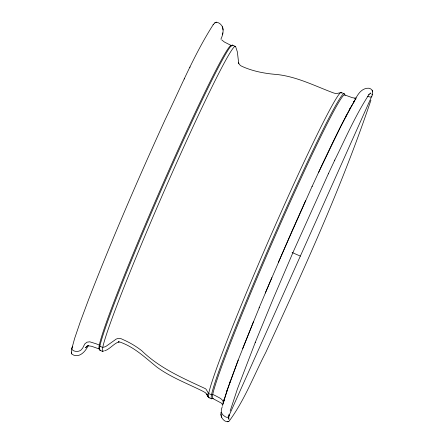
<?xml version="1.0" encoding="UTF-8"?>
<svg xmlns="http://www.w3.org/2000/svg" width="444" height="444" viewBox="0 0 444 444"><rect width="100%" height="100%" fill="white"/><g stroke="black" fill="none" stroke-linecap="round" stroke-linejoin="round"><path stroke-width="0.67" d="M312.054 186.563C324.292 159.862 336.746 133.233 350.655 107.354C355.355 100.938 357.759 89.921 366.738 88.289C371.628 87.34 374.109 91.714 372.005 95.776L228.677 416.422C227.334 419.019 223.893 415.784 222.666 414.635A6.532 6.383 11.5 0 1 221.267 411.15L221.367 409.39L222.161 407.07M222.855 28.605C223.676 32.234 222.411 35.897 220.896 39.177M221.145 415.395L220.968 412.265M88.217 345.582C85.564 351.548 78.766 358.991 71.895 354.14L71.345 352.092L71.784 348.79L74.675 338.3L80.214 322.033L88.345 300.211C112.016 239.188 138.029 179.099 165.185 119.558C180.603 87.612 194.178 54.457 213.32 24.514M228.699 418.026L228.66 418.381L229.104 415.118L228.849 414.474M222.633 34.61L222.733 32.85M223.016 404.323L224.414 398.651L223.621 401.87L227.456 389.649M222.444 405.006L227.295 389.804M230.159 411.016L237.412 388.955L255.339 342.219M229.065 415.467L228.838 416.061M370.906 100.25C341.919 186.619 303.702 269.619 265.812 352.37C253.874 375.413 244.561 400.377 229.01 421.306C224.908 423.071 220.785 417.909 220.868 414.052M229.592 383.261L237.951 360.689L253.435 321.822M226.579 391.874L230.269 381.313M227.672 389L238.267 360.056M242.585 348.756L259.29 307.564M255.206 342.546L273.399 298.246L293.917 250.322L328.438 173.582M259.102 307.886L271.872 277.589M265.307 293.007L291.991 231.047L305.566 200.688M278.399 262.221L312.176 186.18M222.566 406.166L222.727 405.799M72.722 346.598C69.619 349.922 74.731 351.748 77.384 351.404A6.532 6.383 11.5 0 0 80.936 350.066L82.634 348.163L84.776 343.945L86.963 342.18L89.782 341.813L95.732 343.662A40.448 39.505 11.5 0 1 98.257 344.633L99.256 345.066L99.817 346.181L102.658 347.413L104.873 346.853A5.889 5.75 11.5 0 0 106.077 346.303L114.574 340.265C116.894 337.895 120.385 337.917 123.077 339.627A85.526 83.533 11.5 0 1 141.647 350.627C159.635 368.226 182.928 378.205 205.383 388.672A5.4 5.273 11.5 0 1 206.199 389.444L208.608 393.528L211.449 394.766L212.659 394.427L213.658 394.866A40.448 39.505 11.5 0 1 216.084 396.048C218.87 397.663 223.227 398.956 223.382 402.863M72.156 347.863L72.555 347.158M371.844 96.137L370.668 97.214L367.46 96.209M318.431 172.777L340.753 126.468L352.714 104.018M328.305 173.865L334.793 160.045M334.632 160.378C345.615 138.184 355.472 115.235 369.053 94.455L368.825 94.727L370.468 92.935M184.227 78.993L184.399 78.638M189.866 67.405L190.06 67.011M345.587 116.877L346.575 115.013M349.611 109.324L350.655 107.354M353.069 103.43L354.495 101.071M354.467 100.988L353.735 102.109L354.462 101.049M355.194 99.989L355.921 98.929M214.752 22.966L216.65 22.2C220.324 22.922 223.066 26.179 223.132 29.948M213.087 24.775L214.99 22.694M87.684 345.493L85.581 347.802L86.513 346.77L88.706 345.715M104.795 350.838C110.212 348.873 113.697 343.551 119.159 341.758L118.337 341.947L120.507 342.219L122.971 343.229C136.097 348.64 146.276 358.602 157.187 367.321C171.262 377.55 187.718 383.633 203.158 391.397L205.561 392.812L208.647 397.585L211.488 398.823M356.238 98.019L354.817 98.418L355.727 98.207L352.286 97.691L344.705 94.899M216.289 22.278L216.65 22.2M227.35 421.8L227.711 421.722M215.307 22.505L215.667 22.428M228.333 421.572L228.693 421.495M88.273 345.793L91.714 346.309L99.079 348.951M370.407 93.34L370.79 93.506M232.512 45.177L235.353 46.415M344.139 93.762L341.303 92.524L336.019 93.662L333.344 92.868C314.868 85.942 296.814 76.657 276.934 74.503C265.468 73.615 254.051 71.545 243.434 67L241.014 65.879L239.333 64.48L238.489 62.46L238.733 63.614L237.362 51.92L235.725 46.959A166.334 7.609 -66.5 0 0 160.301 199.933A166.334 7.609 -66.5 0 0 103.979 350.699M292.091 252.508L300.338 256.099M99.861 350.238L102.697 351.476M231.28 45.532L224.409 42.03L221.684 39.866M212.698 398.462L221.367 403.113L222.766 405.011M371.85 94.061L372.244 94.855M228.727 418.725L228.982 419.375L228.632 417.676M208.647 397.585L206.882 393.773L208.275 397.041M372.294 90.176L372.372 90.543M372.583 91.547L372.655 91.908M222.422 26.723L222.705 28.083M221.295 415.917L221.578 417.277M71.345 352.092L71.417 352.453M71.628 353.457L71.706 353.824M99.256 349.089A165.518 7.57 -66.5 0 1 160.545 189.277A165.518 7.57 -66.5 0 1 231.674 46.12M100.499 350.027A166.334 7.609 -66.5 0 1 159.035 195.066A166.334 7.609 -66.5 0 1 232.889 45.765M209.291 397.374A166.334 7.609 -66.5 0 1 267.821 242.418A166.334 7.609 -66.5 0 1 341.68 93.112M212.127 398.612A166.334 7.609 -66.5 0 1 270.662 243.651A166.334 7.609 -66.5 0 1 344.516 94.35M213.342 398.251A165.518 7.57 -66.5 0 1 271.589 244.056A165.518 7.57 -66.5 0 1 345.082 95.482"/></g></svg>
